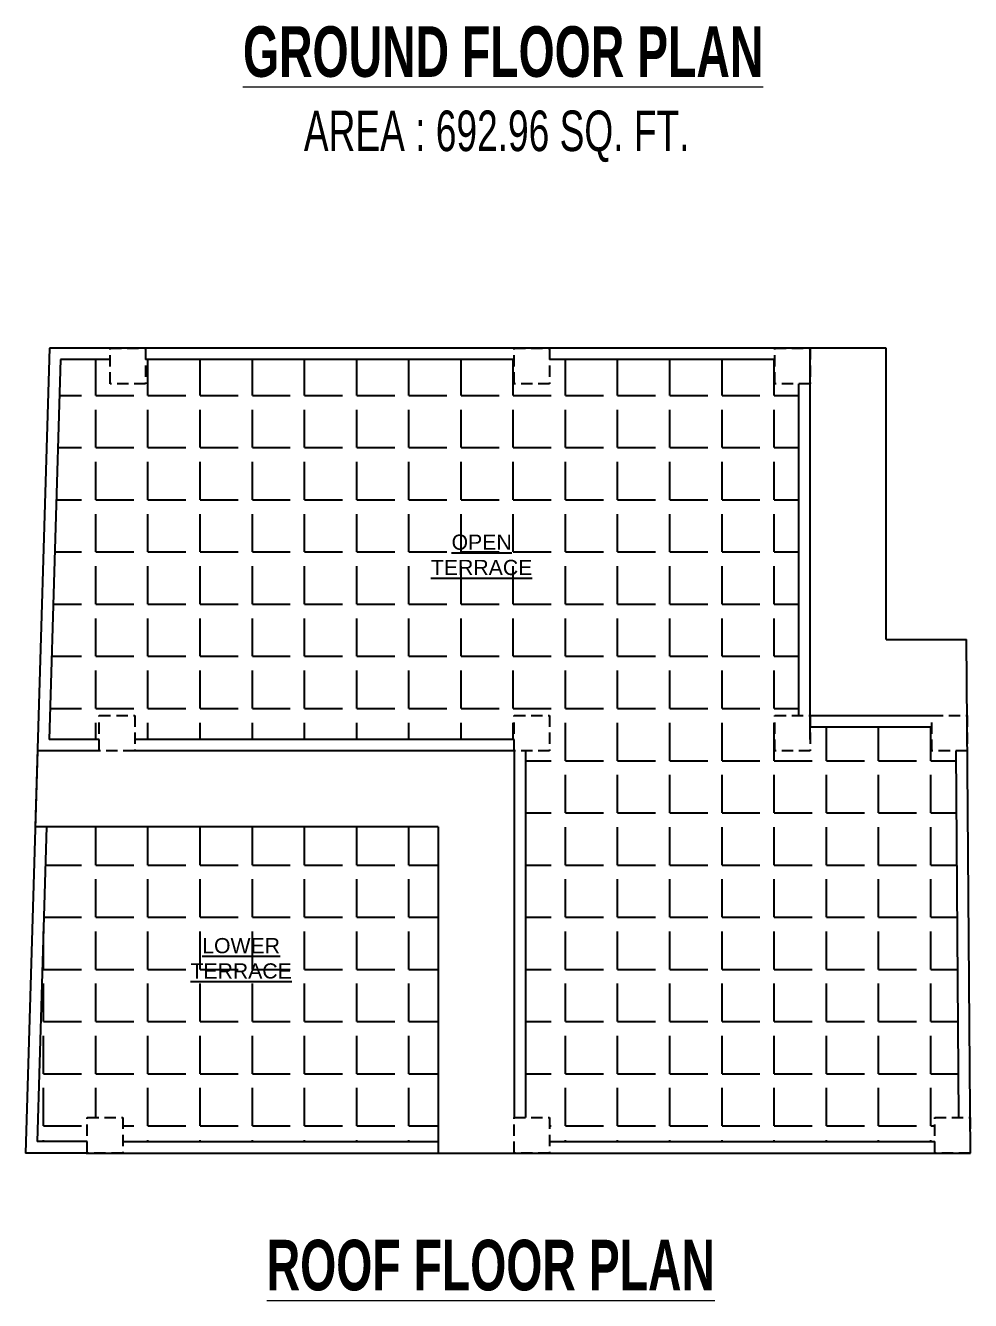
# Model space of a CAD drawing. Header units: inches. Extents: x -9985691 to 3643, y -3270716 to 4788.
# Drawn here: x -4965831 to -4965457, y -3264752 to -3264248 of the extents above; entities that cross this region are included whole.
import ezdxf

# ---------------------------------------------------------------- set-up
doc = ezdxf.new("R2010")
doc.units = ezdxf.units.IN
doc.header["$LTSCALE"] = 2
doc.header["$MEASUREMENT"] = 0
doc.linetypes.add('HIDDEN', pattern=[0.375, 0.25, -0.125])
doc.layers.get('0').update_dxf_attribs({"linetype": 'CONTINUOUS'})
doc.layers.add('A-Hatch', color=7, linetype='CONTINUOUS')
doc.layers.add('TEXT', color=181, linetype='CONTINUOUS', lineweight=25)
doc.layers.add('Text-100.w', color=254, linetype='CONTINUOUS', lineweight=9)
doc.styles.add('Arial', font='arial.ttf', dxfattribs={"width": 0.8, "height": 12})
doc.styles.add('arial.', font='arial.ttf')
pattern_1 = [(360, (7606.35, 295.891), (-1e-12, 20.625), [15, -5.625]), (90, (7606.35, 295.891), (-20.625, -1e-12), [15, -5.625])]

msp = doc.modelspace()

# ---------------------------------------------------------------- hatches: boundary and pattern name
at = {"layer": 'A-Hatch', "ltscale": 0.5}
h = msp.add_hatch(dxfattribs=at)
h.set_pattern_fill('ANGLE', color=256, scale=75)
h.set_pattern_definition(pattern_1)
h.paths.add_polyline_path([(-4965623.68, -3264520.57), (-4965623.68, -3264534.57), (-4965633.18, -3264534.57), (-4965633.18, -3264679.57), (-4965623.68, -3264679.57), (-4965623.68, -3264689.07), (-4965471.43, -3264689.07), (-4965471.43, -3264679.57), (-4965461.93, -3264679.57), (-4965463.04, -3264534.57), (-4965472.65, -3264534.57), (-4965472.65, -3264525.07), (-4965520.68, -3264525.07), (-4965520.68, -3264534.57), (-4965534.68, -3264534.57), (-4965534.68, -3264520.57), (-4965525.18, -3264520.57), (-4965525.18, -3264389.44), (-4965534.68, -3264389.44), (-4965534.68, -3264379.94), (-4965623.68, -3264379.94), (-4965623.68, -3264389.44), (-4965637.68, -3264389.44), (-4965637.68, -3264379.94), (-4965783.32, -3264379.94), (-4965783.32, -3264389.44), (-4965797.32, -3264389.44), (-4965797.32, -3264379.94), (-4965816.96, -3264379.94), (-4965821.42, -3264530.07), (-4965801.63, -3264530.07), (-4965801.63, -3264520.57), (-4965787.63, -3264520.57), (-4965787.63, -3264530.07), (-4965637.68, -3264530.07), (-4965637.68, -3264520.57)])
h.paths.add_polyline_path([(-4965671.92, -3264467.9), (-4965628.87, -3264467.9), (-4965628.87, -3264445.43), (-4965671.92, -3264445.43)], flags=24)
h = msp.add_hatch(dxfattribs=at)
h.set_pattern_fill('ANGLE', color=256, scale=75)
h.set_pattern_definition(pattern_1)
h.paths.add_polyline_path([(-4965822.45, -3264564.57), (-4965826.15, -3264689.07), (-4965806.36, -3264689.07), (-4965806.36, -3264679.57), (-4965792.36, -3264679.57), (-4965792.36, -3264689.07), (-4965667.68, -3264689.07), (-4965667.68, -3264564.57)])
h.paths.add_polyline_path([(-4965766.97, -3264627.41), (-4965723.92, -3264627.41), (-4965723.92, -3264604.94), (-4965766.97, -3264604.94)], flags=24)

# ---------------------------------------------------------------- linework, layer by layer
at = {"ltscale": 0.5}
for p, q in [((-4965821.33, -3264375.44), (-4965826.95, -3264564.57)), ((-4965797.32, -3264375.44), (-4965821.33, -3264375.44)), ((-4965490.68, -3264375.44), (-4965797.32, -3264375.44)), ((-4965520.68, -3264530.07), (-4965520.68, -3264375.44)), ((-4965490.68, -3264490.57), (-4965490.68, -3264375.44)), ((-4965816.96, -3264379.94), (-4965821.42, -3264530.07)), ((-4965797.32, -3264379.94), (-4965816.96, -3264379.94)), ((-4965637.68, -3264379.94), (-4965783.32, -3264379.94)), ((-4965534.68, -3264379.94), (-4965623.68, -3264379.94)), ((-4965525.18, -3264520.57), (-4965525.18, -3264389.44)), ((-4965490.68, -3264490.57), (-4965458.88, -3264490.57)), ((-4965457.32, -3264693.57), (-4965458.88, -3264490.57)), ((-4965520.68, -3264520.57), (-4965472.54, -3264520.57)), ((-4965520.68, -3264525.07), (-4965472.65, -3264525.07)), ((-4965801.63, -3264530.07), (-4965821.42, -3264530.07)), ((-4965637.68, -3264530.07), (-4965787.63, -3264530.07)), ((-4965826.06, -3264534.57), (-4965830.79, -3264693.57)), ((-4965801.63, -3264534.57), (-4965826.06, -3264534.57)), ((-4965637.68, -3264534.57), (-4965787.63, -3264534.57)), ((-4965637.68, -3264534.57), (-4965637.68, -3264679.57)), ((-4965633.18, -3264534.57), (-4965633.18, -3264679.57)), ((-4965461.93, -3264679.57), (-4965463.04, -3264534.57)), ((-4965667.68, -3264564.57), (-4965826.95, -3264564.57)), ((-4965822.45, -3264564.57), (-4965826.15, -3264689.07)), ((-4965667.68, -3264564.57), (-4965667.68, -3264693.57)), ((-4965806.77, -3264693.57), (-4965830.79, -3264693.57)), ((-4965806.36, -3264689.07), (-4965826.15, -3264689.07)), ((-4965806.77, -3264693.57), (-4965457.32, -3264693.57)), ((-4965792.36, -3264689.07), (-4965667.68, -3264689.07)), ((-4965623.68, -3264689.07), (-4965471.43, -3264689.07))]:
    msp.add_line(p, q, dxfattribs=at)
at = {"linetype": 'HIDDEN', "ltscale": 9}
for points in [[(-4965797.32, -3264375.44), (-4965783.32, -3264375.44), (-4965783.32, -3264389.44), (-4965797.32, -3264389.44)], [(-4965637.68, -3264375.44), (-4965623.68, -3264375.44), (-4965623.68, -3264389.44), (-4965637.68, -3264389.44)], [(-4965534.68, -3264375.44), (-4965520.68, -3264375.44), (-4965520.68, -3264389.44), (-4965534.68, -3264389.44)], [(-4965801.63, -3264520.57), (-4965787.63, -3264520.57), (-4965787.63, -3264534.57), (-4965801.63, -3264534.57)], [(-4965637.68, -3264520.57), (-4965623.68, -3264520.57), (-4965623.68, -3264534.57), (-4965637.68, -3264534.57)], [(-4965534.68, -3264520.57), (-4965520.68, -3264520.57), (-4965520.68, -3264534.57), (-4965534.68, -3264534.57)], [(-4965472.65, -3264520.57), (-4965458.65, -3264520.57), (-4965458.65, -3264534.57), (-4965472.65, -3264534.57)], [(-4965806.36, -3264679.57), (-4965792.36, -3264679.57), (-4965792.36, -3264693.57), (-4965806.36, -3264693.57)], [(-4965637.68, -3264679.57), (-4965623.68, -3264679.57), (-4965623.68, -3264693.57), (-4965637.68, -3264693.57)], [(-4965471.43, -3264679.57), (-4965457.43, -3264679.57), (-4965457.43, -3264693.57), (-4965471.43, -3264693.57)]]:
    msp.add_lwpolyline(points, close=True, dxfattribs=at)

# ---------------------------------------------------------------- texts
at = {"layer": 'TEXT', "lineweight": -2, "char_height": 6, "width": 127.5059, "attachment_point": 5, "style": 'arial.'}
for s, insert in [('{\\LOPEN\\PTERRACE}', (-4965650.52, -3264457.12)), ('{\\LLOWER\\PTERRACE}', (-4965745.57, -3264616.63))]:
    msp.add_mtext(s, dxfattribs=dict(at, insert=insert))
at = {"layer": 'Text-100.w', "char_height": 20, "width": 569.1024, "attachment_point": 2, "style": 'Arial'}
for s, insert in [('\\A1;{\\fArial Narrow|b1|i0|c0|p34;\\L GROUND FLOOR PLAN\\P\\fArial Narrow|b0|i0|c0|p34;\\H0.8x;\\lAREA : 692.96 SQ. FT.\\H1.02306x; }', (-4965644.57, -3264248.14)), ('\\A1;{\\fArial Narrow|b1|i0|c0|p34;\\LROOF FLOOR PLAN}', (-4965646.89, -3264727.88))]:
    msp.add_mtext(s, dxfattribs=dict(at, insert=insert))

doc.saveas('drawing.dxf')
